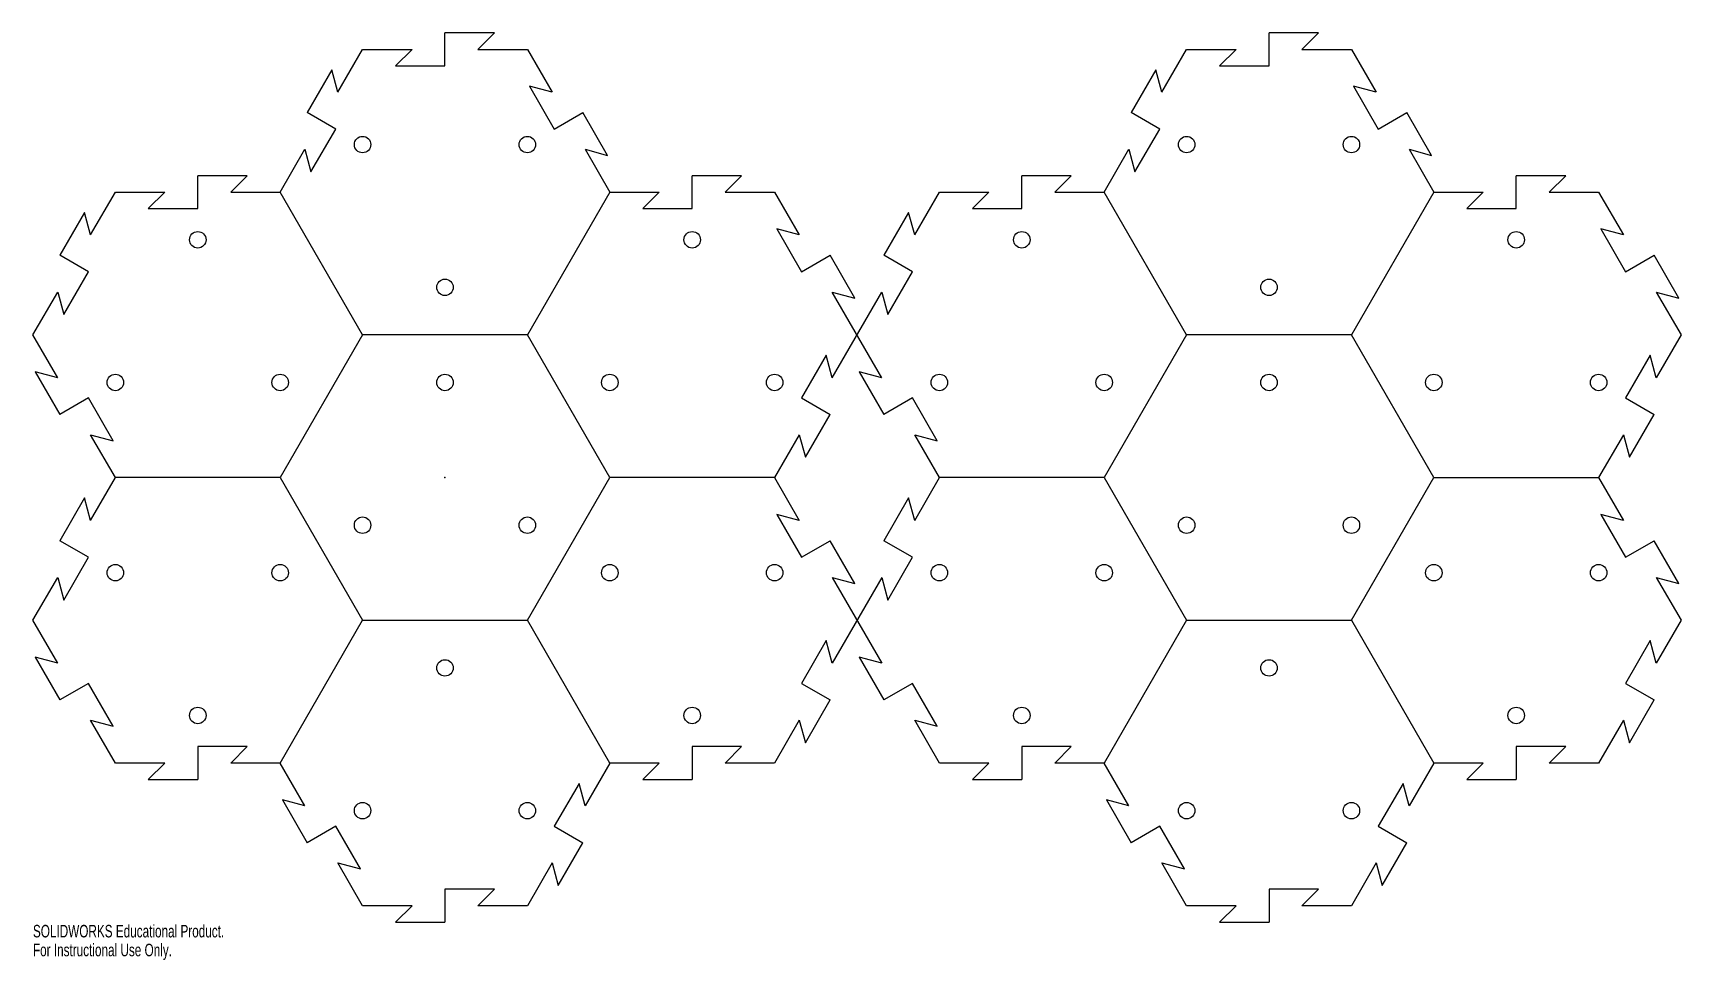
# Model space of a CAD drawing. Header units: inches. Extents: x -6.2 to 18.8, y -7.3 to 6.7.
import ezdxf

# ---------------------------------------------------------------- set-up
doc = ezdxf.new("R2010")
doc.units = ezdxf.units.IN
doc.header["$MEASUREMENT"] = 0
doc.header["$PDSIZE"] = -1
doc.styles.add('SLDTEXTSTYLE0', font='TXT', dxfattribs={"width": 0.7})

msp = doc.modelspace()

# ---------------------------------------------------------------- linework, layer by layer
at = {"color": 7, "linetype": 'Continuous', "lineweight": 25}
for p, q in [((0.75, 6.745), (0, 6.745)), ((0, 6.245), (0, 6.745)), ((0.5, 6.495), (0.75, 6.745)), ((12.5, 6.245), (12.5, 6.745)), ((13.25, 6.745), (12.5, 6.745)), ((13, 6.495), (13.25, 6.745)), ((-1.625, 5.846), (-1.25, 6.495)), ((-1.25, 6.495), (-0.5, 6.495)), ((-0.5, 6.495), (-0.75, 6.245)), ((0.5, 6.495), (1.25, 6.495)), ((1.25, 6.495), (1.625, 5.846)), ((10.875, 5.846), (11.25, 6.495)), ((11.25, 6.495), (12, 6.495)), ((12, 6.495), (11.75, 6.245)), ((13, 6.495), (13.75, 6.495)), ((13.75, 6.495), (14.125, 5.846)), ((-1.717, 6.187), (-2.092, 5.538)), ((-1.625, 5.846), (-1.717, 6.187)), ((-0.75, 6.245), (0, 6.245)), ((10.783, 6.187), (10.408, 5.538)), ((10.875, 5.846), (10.783, 6.187)), ((11.75, 6.245), (12.5, 6.245)), ((1.625, 5.846), (1.283, 5.937)), ((1.283, 5.937), (1.658, 5.288)), ((14.125, 5.846), (13.783, 5.937)), ((13.783, 5.937), (14.158, 5.288)), ((-1.658, 5.288), (-2.092, 5.538)), ((1.658, 5.288), (2.092, 5.538)), ((2.467, 4.888), (2.092, 5.538)), ((10.842, 5.288), (10.408, 5.538)), ((14.158, 5.288), (14.592, 5.538)), ((14.967, 4.888), (14.592, 5.538)), ((-2.033, 4.638), (-1.658, 5.288)), ((10.467, 4.638), (10.842, 5.288)), ((-2.5, 4.33), (-2.125, 4.98)), ((-2.125, 4.98), (-2.033, 4.638)), ((2.125, 4.98), (2.467, 4.888)), ((2.125, 4.98), (2.5, 4.33)), ((10, 4.33), (10.375, 4.98)), ((10.375, 4.98), (10.467, 4.638)), ((14.625, 4.98), (14.967, 4.888)), ((14.625, 4.98), (15, 4.33)), ((-3.75, 4.08), (-3.75, 4.58)), ((-3, 4.58), (-3.75, 4.58)), ((-3.25, 4.33), (-3, 4.58)), ((3.75, 4.08), (3.75, 4.58)), ((4.5, 4.58), (3.75, 4.58)), ((4.25, 4.33), (4.5, 4.58)), ((9.5, 4.58), (8.75, 4.58)), ((8.75, 4.08), (8.75, 4.58)), ((9.25, 4.33), (9.5, 4.58)), ((17, 4.58), (16.25, 4.58)), ((16.25, 4.08), (16.25, 4.58)), ((16.75, 4.33), (17, 4.58)), ((-5.375, 3.681), (-5, 4.33)), ((-5, 4.33), (-4.25, 4.33)), ((-4.25, 4.33), (-4.5, 4.08)), ((-3.25, 4.33), (-2.5, 4.33)), ((-1.25, 2.165), (-2.5, 4.33)), ((2.5, 4.33), (1.25, 2.165)), ((2.5, 4.33), (3.25, 4.33)), ((3.25, 4.33), (3, 4.08)), ((4.25, 4.33), (5, 4.33)), ((5, 4.33), (5.375, 3.681)), ((7.125, 3.681), (7.5, 4.33)), ((7.5, 4.33), (8.25, 4.33)), ((8.25, 4.33), (8, 4.08)), ((9.25, 4.33), (10, 4.33)), ((11.25, 2.165), (10, 4.33)), ((15, 4.33), (13.75, 2.165)), ((15, 4.33), (15.75, 4.33)), ((15.75, 4.33), (15.5, 4.08)), ((16.75, 4.33), (17.5, 4.33)), ((17.5, 4.33), (17.875, 3.681)), ((-5.467, 4.022), (-5.842, 3.373)), ((-5.375, 3.681), (-5.467, 4.022)), ((-4.5, 4.08), (-3.75, 4.08)), ((3, 4.08), (3.75, 4.08)), ((7.033, 4.022), (6.658, 3.373)), ((7.125, 3.681), (7.033, 4.022)), ((8, 4.08), (8.75, 4.08)), ((15.5, 4.08), (16.25, 4.08)), ((5.375, 3.681), (5.033, 3.772)), ((5.033, 3.772), (5.408, 3.123)), ((17.875, 3.681), (17.533, 3.772)), ((17.533, 3.772), (17.908, 3.123)), ((-5.408, 3.123), (-5.842, 3.373)), ((5.408, 3.123), (5.842, 3.373)), ((6.217, 2.723), (5.842, 3.373)), ((7.092, 3.123), (6.658, 3.373)), ((17.908, 3.123), (18.342, 3.373)), ((18.717, 2.723), (18.342, 3.373)), ((-5.783, 2.473), (-5.408, 3.123)), ((6.717, 2.473), (7.092, 3.123)), ((-6.25, 2.165), (-5.875, 2.815)), ((-5.875, 2.815), (-5.783, 2.473)), ((5.875, 2.815), (6.217, 2.723)), ((5.875, 1.516), (6.625, 2.815)), ((6.625, 1.516), (5.875, 2.815)), ((6.625, 2.815), (6.717, 2.473)), ((18.375, 2.815), (18.717, 2.723)), ((18.375, 2.815), (18.75, 2.165)), ((-5.875, 1.516), (-6.25, 2.165)), ((-1.25, 2.165), (-2.5, 0)), ((1.25, 2.165), (-1.25, 2.165)), ((2.5, 0), (1.25, 2.165)), ((11.25, 2.165), (10, 0)), ((13.75, 2.165), (11.25, 2.165)), ((15, 0), (13.75, 2.165)), ((18.75, 2.165), (18.375, 1.516)), ((5.783, 1.857), (5.408, 1.208)), ((5.875, 1.516), (5.783, 1.857)), ((18.283, 1.857), (17.908, 1.208)), ((18.375, 1.516), (18.283, 1.857)), ((-6.217, 1.607), (-5.842, 0.958)), ((-5.875, 1.516), (-6.217, 1.607)), ((6.283, 1.607), (6.658, 0.958)), ((6.625, 1.516), (6.283, 1.607)), ((-5.408, 1.208), (-5.842, 0.958)), ((-5.033, 0.558), (-5.408, 1.208)), ((5.408, 1.208), (5.842, 0.958)), ((7.092, 1.208), (6.658, 0.958)), ((7.467, 0.558), (7.092, 1.208)), ((17.908, 1.208), (18.342, 0.958)), ((5.467, 0.308), (5.842, 0.958)), ((17.967, 0.308), (18.342, 0.958)), ((-5.375, 0.65), (-5.033, 0.558)), ((-5, 0), (-5.375, 0.65)), ((5.375, 0.65), (5, 0)), ((5.375, 0.65), (5.467, 0.308)), ((7.125, 0.65), (7.467, 0.558)), ((7.5, 0), (7.125, 0.65)), ((17.875, 0.65), (17.5, 0)), ((17.875, 0.65), (17.967, 0.308)), ((-5.375, -0.65), (-5, 0)), ((-2.5, 0), (-5, 0)), ((-2.5, 0), (-1.25, -2.165)), ((1.25, -2.165), (2.5, 0)), ((5, 0), (2.5, 0)), ((5, 0), (5.375, -0.65)), ((7.125, -0.65), (7.5, 0)), ((10, 0), (7.5, 0)), ((10, 0), (11.25, -2.165)), ((13.75, -2.165), (15, 0)), ((15, 0), (17.5, 0)), ((17.5, 0), (17.875, -0.65)), ((-5.467, -0.308), (-5.842, -0.958)), ((-5.375, -0.65), (-5.467, -0.308)), ((7.033, -0.308), (6.658, -0.958)), ((7.125, -0.65), (7.033, -0.308)), ((5.375, -0.65), (5.033, -0.558)), ((5.033, -0.558), (5.408, -1.208)), ((17.875, -0.65), (17.533, -0.558)), ((17.533, -0.558), (17.908, -1.208)), ((-5.408, -1.208), (-5.842, -0.958)), ((5.408, -1.208), (5.842, -0.958)), ((6.217, -1.607), (5.842, -0.958)), ((7.092, -1.208), (6.658, -0.958)), ((17.908, -1.208), (18.342, -0.958)), ((18.717, -1.607), (18.342, -0.958)), ((-5.783, -1.857), (-5.408, -1.208)), ((6.717, -1.857), (7.092, -1.208)), ((-6.25, -2.165), (-5.875, -1.516)), ((-5.875, -1.516), (-5.783, -1.857)), ((5.875, -1.516), (6.217, -1.607)), ((6.625, -1.516), (5.875, -2.815)), ((5.875, -1.516), (6.625, -2.815)), ((6.625, -1.516), (6.717, -1.857)), ((18.375, -1.516), (18.717, -1.607)), ((18.375, -1.516), (18.75, -2.165)), ((-5.875, -2.815), (-6.25, -2.165)), ((-2.5, -4.33), (-1.25, -2.165)), ((-1.25, -2.165), (1.25, -2.165)), ((2.5, -4.33), (1.25, -2.165)), ((11.25, -2.165), (10, -4.33)), ((11.25, -2.165), (13.75, -2.165)), ((13.75, -2.165), (15, -4.33)), ((18.75, -2.165), (18.375, -2.815)), ((5.783, -2.473), (5.408, -3.123)), ((5.875, -2.815), (5.783, -2.473)), ((18.283, -2.473), (17.908, -3.123)), ((18.375, -2.815), (18.283, -2.473)), ((-6.217, -2.723), (-5.842, -3.373)), ((-5.875, -2.815), (-6.217, -2.723)), ((6.283, -2.723), (6.658, -3.373)), ((6.625, -2.815), (6.283, -2.723)), ((-5.408, -3.123), (-5.842, -3.373)), ((-5.033, -3.772), (-5.408, -3.123)), ((5.408, -3.123), (5.842, -3.373)), ((7.092, -3.123), (6.658, -3.373)), ((7.467, -3.772), (7.092, -3.123)), ((17.908, -3.123), (18.342, -3.373)), ((5.467, -4.022), (5.842, -3.373)), ((17.967, -4.022), (18.342, -3.373)), ((-5.375, -3.681), (-5.033, -3.772)), ((-5, -4.33), (-5.375, -3.681)), ((5.375, -3.681), (5, -4.33)), ((5.375, -3.681), (5.467, -4.022)), ((7.125, -3.681), (7.467, -3.772)), ((7.5, -4.33), (7.125, -3.681)), ((17.875, -3.681), (17.5, -4.33)), ((17.875, -3.681), (17.967, -4.022)), ((-3, -4.08), (-3.75, -4.08)), ((-3.75, -4.08), (-3.75, -4.58)), ((-3.25, -4.33), (-3, -4.08)), ((4.5, -4.08), (3.75, -4.08)), ((3.75, -4.08), (3.75, -4.58)), ((4.25, -4.33), (4.5, -4.08)), ((9.5, -4.08), (8.75, -4.08)), ((8.75, -4.08), (8.75, -4.58)), ((9.25, -4.33), (9.5, -4.08)), ((16.25, -4.08), (16.25, -4.58)), ((17, -4.08), (16.25, -4.08)), ((16.75, -4.33), (17, -4.08)), ((-4.25, -4.33), (-5, -4.33)), ((-4.25, -4.33), (-4.5, -4.58)), ((-2.5, -4.33), (-3.25, -4.33)), ((-2.125, -4.98), (-2.5, -4.33)), ((2.5, -4.33), (2.125, -4.98)), ((3.25, -4.33), (2.5, -4.33)), ((3.25, -4.33), (3, -4.58)), ((5, -4.33), (4.25, -4.33)), ((8.25, -4.33), (7.5, -4.33)), ((8.25, -4.33), (8, -4.58)), ((10, -4.33), (9.25, -4.33)), ((10.375, -4.98), (10, -4.33)), ((15, -4.33), (14.625, -4.98)), ((15.75, -4.33), (15, -4.33)), ((15.75, -4.33), (15.5, -4.58)), ((17.5, -4.33), (16.75, -4.33)), ((-4.5, -4.58), (-3.75, -4.58)), ((2.033, -4.638), (1.658, -5.288)), ((2.125, -4.98), (2.033, -4.638)), ((3, -4.58), (3.75, -4.58)), ((8, -4.58), (8.75, -4.58)), ((14.533, -4.638), (14.158, -5.288)), ((14.625, -4.98), (14.533, -4.638)), ((15.5, -4.58), (16.25, -4.58)), ((-2.467, -4.888), (-2.092, -5.538)), ((-2.125, -4.98), (-2.467, -4.888)), ((10.033, -4.888), (10.408, -5.538)), ((10.375, -4.98), (10.033, -4.888)), ((-1.658, -5.288), (-2.092, -5.538)), ((-1.283, -5.937), (-1.658, -5.288)), ((1.658, -5.288), (2.092, -5.538)), ((10.842, -5.288), (10.408, -5.538)), ((11.217, -5.937), (10.842, -5.288)), ((14.158, -5.288), (14.592, -5.538)), ((1.717, -6.187), (2.092, -5.538)), ((14.217, -6.187), (14.592, -5.538)), ((-1.625, -5.846), (-1.283, -5.937)), ((-1.25, -6.495), (-1.625, -5.846)), ((1.625, -5.846), (1.25, -6.495)), ((1.625, -5.846), (1.717, -6.187)), ((10.875, -5.846), (11.217, -5.937)), ((11.25, -6.495), (10.875, -5.846)), ((14.125, -5.846), (13.75, -6.495)), ((14.125, -5.846), (14.217, -6.187)), ((0.75, -6.245), (0, -6.245)), ((0, -6.245), (0, -6.745)), ((0.5, -6.495), (0.75, -6.245)), ((13.25, -6.245), (12.5, -6.245)), ((12.5, -6.245), (12.5, -6.745)), ((13, -6.495), (13.25, -6.245)), ((-0.5, -6.495), (-1.25, -6.495)), ((-0.5, -6.495), (-0.75, -6.745)), ((1.25, -6.495), (0.5, -6.495)), ((12, -6.495), (11.25, -6.495)), ((12, -6.495), (11.75, -6.745)), ((13.75, -6.495), (13, -6.495)), ((-0.75, -6.745), (0, -6.745)), ((11.75, -6.745), (12.5, -6.745))]:
    msp.add_line(p, q, dxfattribs=at)
for centre in [(-1.25, 5.052), (1.25, 5.052), (11.25, 5.052), (13.75, 5.052), (-3.75, 3.608), (3.75, 3.608), (8.75, 3.608), (16.25, 3.608), (0, 2.887), (12.5, 2.887), (-5, 1.443), (-2.5, 1.443), (0, 1.443), (2.5, 1.443), (5, 1.443), (7.5, 1.443), (10, 1.443), (12.5, 1.443), (15, 1.443), (17.5, 1.443), (-1.25, -0.722), (1.25, -0.722), (11.25, -0.722), (13.75, -0.722), (-5, -1.443), (-2.5, -1.443), (2.5, -1.443), (5, -1.443), (7.5, -1.443), (10, -1.443), (15, -1.443), (17.5, -1.443), (0, -2.887), (12.5, -2.887), (-3.75, -3.608), (3.75, -3.608), (8.75, -3.608), (16.25, -3.608), (-1.25, -5.052), (1.25, -5.052), (11.25, -5.052), (13.75, -5.052)]:
    msp.add_circle(centre, 0.125, dxfattribs=at)
at = {"color": 7, "linetype": 'Continuous'}
msp.add_point((0, 0), dxfattribs=at)

# ---------------------------------------------------------------- texts
at = {"color": 7, "linetype": 'Continuous', "char_height": 0.1903, "attachment_point": 1, "style": 'SLDTEXTSTYLE0'}
for s, insert in [('SOLIDWORKS Educational Product.', (-6.25, -6.785)), ('For Instructional Use Only.', (-6.25, -7.071))]:
    msp.add_mtext(s, dxfattribs=dict(at, insert=insert))

doc.saveas('drawing.dxf')
